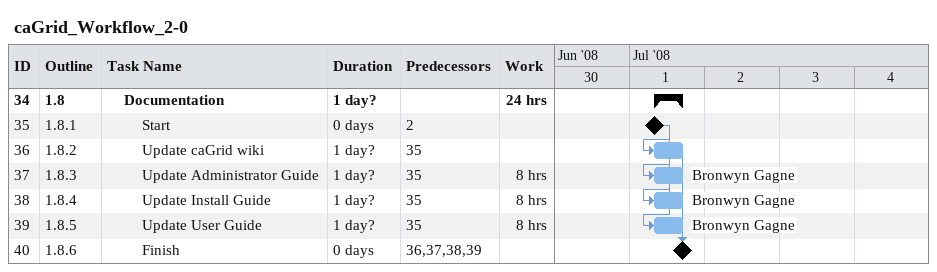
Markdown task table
caGrid_Workflow_2-0

| ID | WBS | Task | Duration | Start | Finish | Predecessors | Resources | Work (h) |
|---|---|---|---|---|---|---|---|---|
| 34 | 1.8 | **Documentation** | 1d? | 2008-07-01 | 2008-07-01 |  |  | 24 |
| 35 | 1.8.1 | Start | 0d | 2008-07-01 | 2008-07-01 | 2 |  |  |
| 36 | 1.8.2 | Update caGrid wiki | 1d? | 2008-07-01 | 2008-07-01 | 35 |  |  |
| 37 | 1.8.3 | Update Administrator Guide | 1d? | 2008-07-01 | 2008-07-01 | 35 | Bronwyn Gagne | 8 |
| 38 | 1.8.4 | Update Install Guide | 1d? | 2008-07-01 | 2008-07-01 | 35 | Bronwyn Gagne | 8 |
| 39 | 1.8.5 | Update User Guide | 1d? | 2008-07-01 | 2008-07-01 | 35 | Bronwyn Gagne | 8 |
| 40 | 1.8.6 | Finish | 0d | 2008-07-01 | 2008-07-01 | 36, 37, 38, 39 |  |  |
